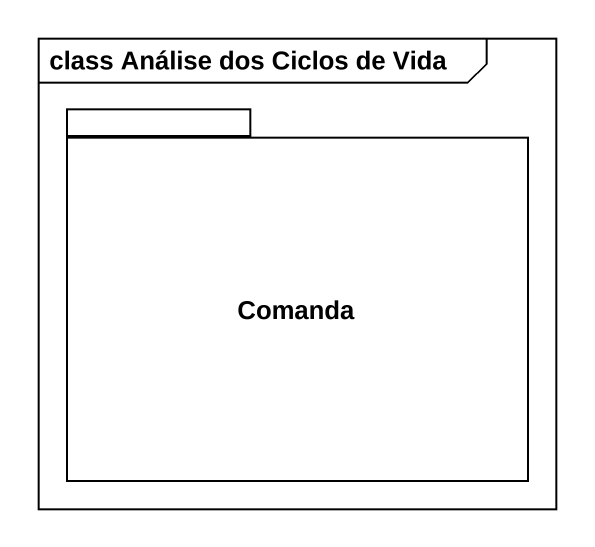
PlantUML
@startuml
mainframe class Análise dos Ciclos de Vida
package Comanda {
}
@enduml
